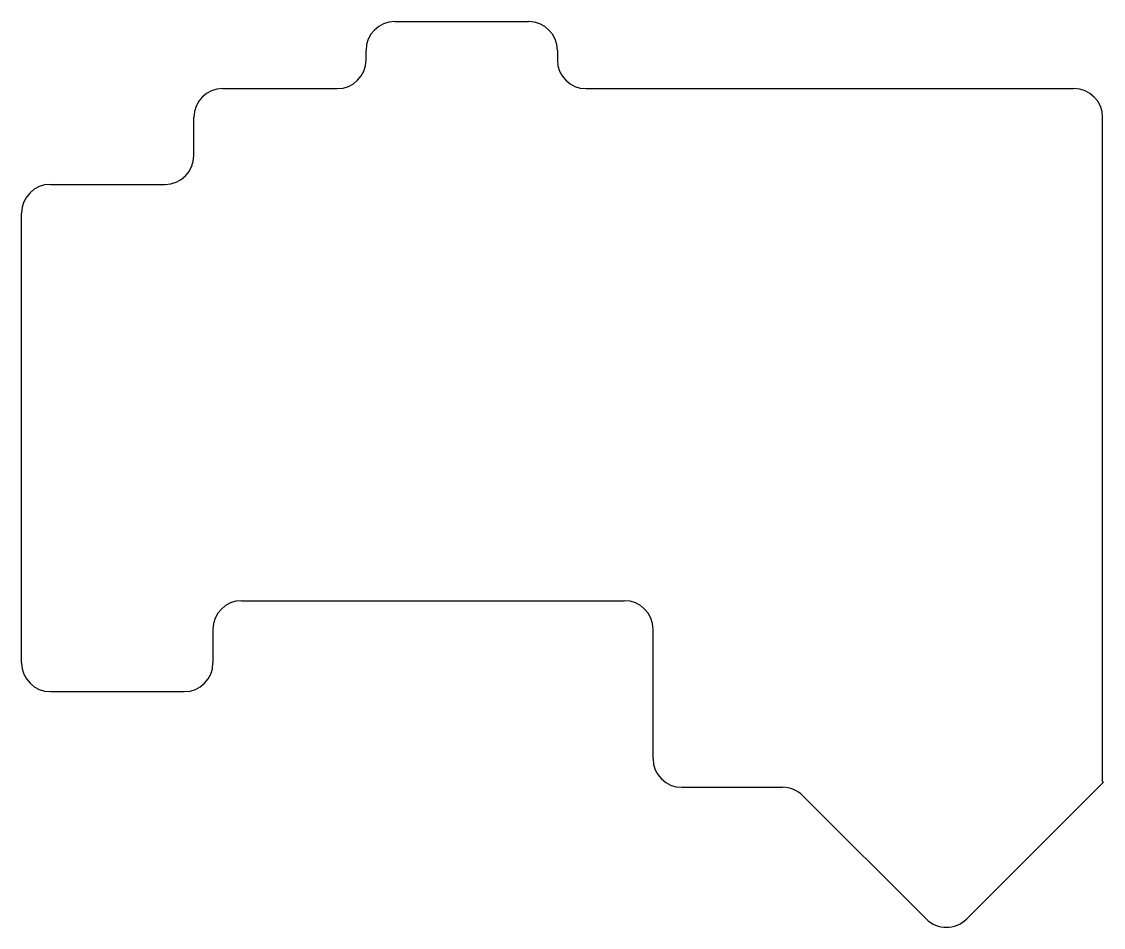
# Model space of a CAD drawing. Header units: millimetres. Extents: x 8 to 121, y -34 to 60.
import ezdxf

# ---------------------------------------------------------------- set-up
doc = ezdxf.new("R2010")
doc.units = ezdxf.units.MM

msp = doc.modelspace()

# ---------------------------------------------------------------- linework, layer by layer
for p, q in [((47, 60.5), (61, 60.5)), ((44, 56.5), (44, 57.5)), ((64, 57.5), (64, 56.5)), ((29, 53.5), (41, 53.5)), ((67, 53.5), (118, 53.5)), ((26, 46.5), (26, 50.5)), ((121, -18.9), (121, 50.5)), ((11, 43.5), (23, 43.5)), ((8, -6.5), (8, 40.5)), ((31, 0), (71, 0)), ((28, -3), (28, -6.5)), ((74, -16.5), (74, -3)), ((11, -9.5), (25, -9.5)), ((106.79, -33.26), (121.08, -18.97)), ((121, -18.9), (121.08, -18.97)), ((77, -19.5), (87.55, -19.5)), ((89.67, -20.38), (102.55, -33.26))]:
    msp.add_line(p, q)
for centre, start, end in [((47, 57.5), 90, 180), ((61, 57.5), 0, 90), ((41, 56.5), 270, 0), ((67, 56.5), 180, 270), ((29, 50.5), 90, 180), ((118, 50.5), 0, 90), ((23, 46.5), 270, 0), ((11, 40.5), 90, 180), ((31, -3), 90, 180), ((71, -3), 0, 90), ((11, -6.5), 180, 270), ((25, -6.5), 270, 0), ((77, -16.5), 180, 270), ((87.55, -22.5), 45, 90), ((104.67, -31.13), 225, 315)]:
    msp.add_arc(centre, 3, start, end)

doc.saveas('drawing.dxf')
